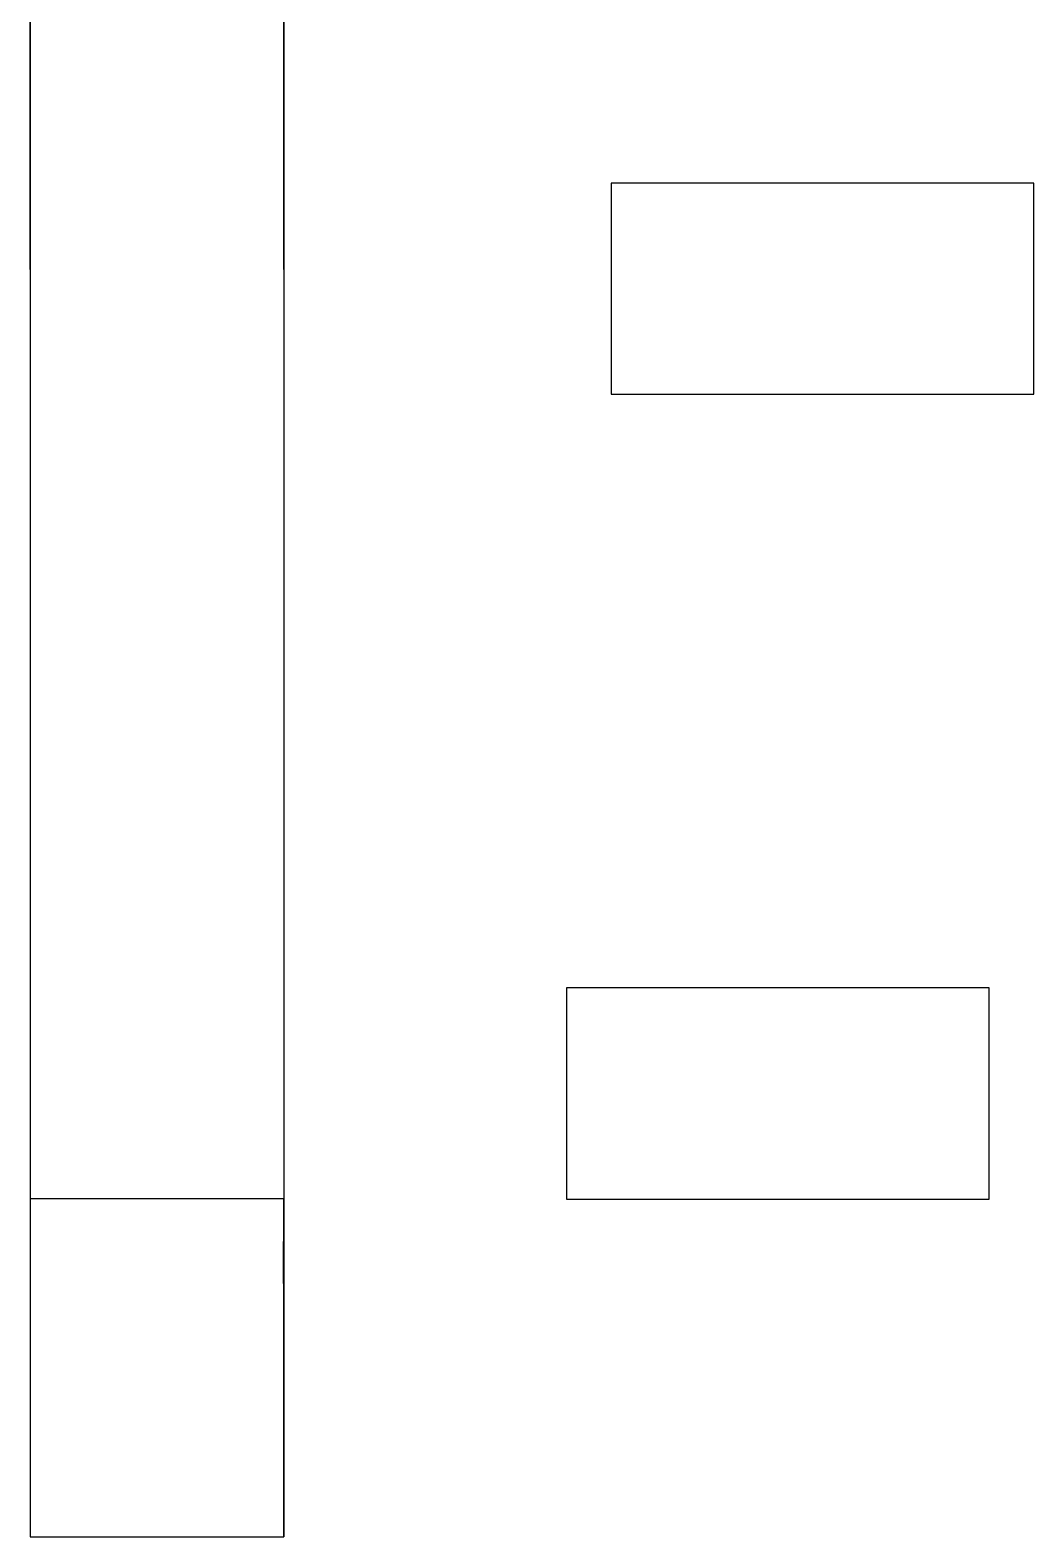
# Model space of a CAD drawing. Extents: x -19 to 297, y 0 to 420.
# Drawn here: x 52.67 to 58.61, y 180.77 to 189.69 of the extents above; entities that cross this region are included whole.
import ezdxf

# ---------------------------------------------------------------- set-up
doc = ezdxf.new("R2010")
doc.units = 0
doc.header["$MEASUREMENT"] = 0
doc.linetypes.add('K5LT_BASIC', pattern=[0])
doc.layers.add('Системный слой', color=7, linetype='Continuous')

# ---------------------------------------------------------------- blocks, each defined once
blk = doc.blocks.new('*U')
at = {"layer": 'Системный слой', "color": 5, "linetype": 'K5LT_BASIC'}
for p, q in [((58.6052, 188.7802), (56.1052, 188.7802)), ((56.1052, 188.7802), (56.1052, 187.5302)), ((58.6052, 187.5302), (58.6052, 188.7802)), ((56.1052, 187.5302), (58.6052, 187.5302)), ((58.3406, 184.0177), (55.8406, 184.0177)), ((55.8406, 184.0177), (55.8406, 182.7677)), ((58.3406, 182.7677), (58.3406, 184.0177)), ((54.1667, 182.7688), (52.6667, 182.7688)), ((52.6667, 182.7688), (52.6667, 180.7688)), ((54.1667, 180.7688), (54.1667, 182.7688)), ((55.8406, 182.7677), (58.3406, 182.7677)), ((52.6667, 180.7688), (54.1667, 180.7688))]:
    blk.add_line(p, q, dxfattribs=at)

msp = doc.modelspace()

# ---------------------------------------------------------------- linework, layer by layer
at = {"layer": 'Системный слой', "color": 5, "linetype": 'K5LT_BASIC'}
for p, q in [((52.6667, 203.2688), (52.6667, 180.7688)), ((54.1667, 203.2688), (54.1667, 182.7688)), ((52.6667, 188.2688), (52.6667, 190.2688)), ((54.1667, 188.2688), (54.1667, 190.2688)), ((54.1667, 189.5188), (54.1667, 188.7688)), ((52.6667, 182.7688), (52.6667, 180.7688)), ((54.1667, 182.7688), (53.1667, 182.7688)), ((54.1662, 182.269), (54.1667, 182.7688)), ((54.1667, 182.7688), (54.1667, 180.7688)), ((54.1667, 180.7688), (54.1667, 182.7688))]:
    msp.add_line(p, q, dxfattribs=at)

# ---------------------------------------------------------------- block references
at = {"layer": 'Системный слой'}
msp.add_blockref('*U', (0, 0), dxfattribs=at)
msp.add_blockref('*U', (0, 0), dxfattribs=at)
msp.add_blockref('*U', (0, 0), dxfattribs=at)
msp.add_blockref('*U', (0, 0), dxfattribs=at)
msp.add_blockref('*U', (0, 0), dxfattribs=at)
msp.add_blockref('*U', (0, 0), dxfattribs=at)
msp.add_blockref('*U', (0, 0), dxfattribs=at)
msp.add_blockref('*U', (0, 0), dxfattribs=at)
msp.add_blockref('*U', (0, 0), dxfattribs=at)
msp.add_blockref('*U', (0, 0), dxfattribs=at)
msp.add_blockref('*U', (0, 0), dxfattribs=at)
msp.add_blockref('*U', (0, 0), dxfattribs=at)
msp.add_blockref('*U', (0, 0), dxfattribs=at)
msp.add_blockref('*U', (0, 0), dxfattribs=at)
msp.add_blockref('*U', (0, 0), dxfattribs=at)
msp.add_blockref('*U', (0, 0), dxfattribs=at)
msp.add_blockref('*U', (0, 0), dxfattribs=at)
msp.add_blockref('*U', (0, 0), dxfattribs=at)
msp.add_blockref('*U', (0, 0), dxfattribs=at)
msp.add_blockref('*U', (0, 0), dxfattribs=at)
msp.add_blockref('*U', (0, 0), dxfattribs=at)
msp.add_blockref('*U', (0, 0), dxfattribs=at)
msp.add_blockref('*U', (0, 0), dxfattribs=at)
msp.add_blockref('*U', (0, 0), dxfattribs=at)
msp.add_blockref('*U', (0, 0), dxfattribs=at)
msp.add_blockref('*U', (0, 0), dxfattribs=at)
msp.add_blockref('*U', (0, 0), dxfattribs=at)
msp.add_blockref('*U', (0, 0), dxfattribs=at)
msp.add_blockref('*U', (0, 0), dxfattribs=at)
msp.add_blockref('*U', (0, 0), dxfattribs=at)
msp.add_blockref('*U', (0, 0), dxfattribs=at)
msp.add_blockref('*U', (0, 0), dxfattribs=at)
msp.add_blockref('*U', (0, 0), dxfattribs=at)
msp.add_blockref('*U', (0, 0), dxfattribs=at)
msp.add_blockref('*U', (0, 0), dxfattribs=at)
msp.add_blockref('*U', (0, 0), dxfattribs=at)
msp.add_blockref('*U', (0, 0), dxfattribs=at)
msp.add_blockref('*U', (0, 0), dxfattribs=at)
msp.add_blockref('*U', (0, 0), dxfattribs=at)
msp.add_blockref('*U', (0, 0), dxfattribs=at)
msp.add_blockref('*U', (0, 0), dxfattribs=at)
msp.add_blockref('*U', (0, 0), dxfattribs=at)
msp.add_blockref('*U', (0, 0), dxfattribs=at)
msp.add_blockref('*U', (0, 0), dxfattribs=at)
msp.add_blockref('*U', (0, 0), dxfattribs=at)
msp.add_blockref('*U', (0, 0), dxfattribs=at)
msp.add_blockref('*U', (0, 0), dxfattribs=at)
msp.add_blockref('*U', (0, 0), dxfattribs=at)
msp.add_blockref('*U', (0, 0), dxfattribs=at)
msp.add_blockref('*U', (0, 0), dxfattribs=at)
msp.add_blockref('*U', (0, 0), dxfattribs=at)
msp.add_blockref('*U', (0, 0), dxfattribs=at)
msp.add_blockref('*U', (0, 0), dxfattribs=at)
msp.add_blockref('*U', (0, 0), dxfattribs=at)
msp.add_blockref('*U', (0, 0), dxfattribs=at)
msp.add_blockref('*U', (0, 0), dxfattribs=at)
msp.add_blockref('*U', (0, 0), dxfattribs=at)
msp.add_blockref('*U', (0, 0), dxfattribs=at)
msp.add_blockref('*U', (0, 0), dxfattribs=at)
msp.add_blockref('*U', (0, 0), dxfattribs=at)
msp.add_blockref('*U', (0, 0), dxfattribs=at)
msp.add_blockref('*U', (0, 0), dxfattribs=at)
msp.add_blockref('*U', (0, 0), dxfattribs=at)
msp.add_blockref('*U', (0, 0), dxfattribs=at)
msp.add_blockref('*U', (0, 0), dxfattribs=at)
msp.add_blockref('*U', (0, 0), dxfattribs=at)
msp.add_blockref('*U', (0, 0), dxfattribs=at)
msp.add_blockref('*U', (0, 0), dxfattribs=at)
msp.add_blockref('*U', (0, 0), dxfattribs=at)
msp.add_blockref('*U', (0, 0), dxfattribs=at)
msp.add_blockref('*U', (0, 0), dxfattribs=at)
msp.add_blockref('*U', (0, 0), dxfattribs=at)
msp.add_blockref('*U', (0, 0), dxfattribs=at)
msp.add_blockref('*U', (0, 0), dxfattribs=at)
msp.add_blockref('*U', (0, 0), dxfattribs=at)
msp.add_blockref('*U', (0, 0), dxfattribs=at)
msp.add_blockref('*U', (0, 0), dxfattribs=at)
msp.add_blockref('*U', (0, 0), dxfattribs=at)
msp.add_blockref('*U', (0, 0), dxfattribs=at)
msp.add_blockref('*U', (0, 0), dxfattribs=at)
msp.add_blockref('*U', (0, 0), dxfattribs=at)
msp.add_blockref('*U', (0, 0), dxfattribs=at)
msp.add_blockref('*U', (0, 0), dxfattribs=at)
msp.add_blockref('*U', (0, 0), dxfattribs=at)
msp.add_blockref('*U', (0, 0), dxfattribs=at)
msp.add_blockref('*U', (0, 0), dxfattribs=at)
msp.add_blockref('*U', (0, 0), dxfattribs=at)
msp.add_blockref('*U', (0, 0), dxfattribs=at)
msp.add_blockref('*U', (0, 0), dxfattribs=at)
msp.add_blockref('*U', (0, 0), dxfattribs=at)
msp.add_blockref('*U', (0, 0), dxfattribs=at)
msp.add_blockref('*U', (0, 0), dxfattribs=at)
msp.add_blockref('*U', (0, 0), dxfattribs=at)
msp.add_blockref('*U', (0, 0), dxfattribs=at)
msp.add_blockref('*U', (0, 0), dxfattribs=at)
msp.add_blockref('*U', (0, 0), dxfattribs=at)
msp.add_blockref('*U', (0, 0), dxfattribs=at)
msp.add_blockref('*U', (0, 0), dxfattribs=at)
msp.add_blockref('*U', (0, 0), dxfattribs=at)
msp.add_blockref('*U', (0, 0), dxfattribs=at)
msp.add_blockref('*U', (0, 0), dxfattribs=at)
msp.add_blockref('*U', (0, 0), dxfattribs=at)
msp.add_blockref('*U', (0, 0), dxfattribs=at)
msp.add_blockref('*U', (0, 0), dxfattribs=at)
msp.add_blockref('*U', (0, 0), dxfattribs=at)
msp.add_blockref('*U', (0, 0), dxfattribs=at)
msp.add_blockref('*U', (0, 0), dxfattribs=at)
msp.add_blockref('*U', (0, 0), dxfattribs=at)
msp.add_blockref('*U', (0, 0), dxfattribs=at)
msp.add_blockref('*U', (0, 0), dxfattribs=at)
msp.add_blockref('*U', (0, 0), dxfattribs=at)
msp.add_blockref('*U', (0, 0), dxfattribs=at)
msp.add_blockref('*U', (0, 0), dxfattribs=at)
msp.add_blockref('*U', (0, 0), dxfattribs=at)
msp.add_blockref('*U', (0, 0), dxfattribs=at)
msp.add_blockref('*U', (0, 0), dxfattribs=at)
msp.add_blockref('*U', (0, 0), dxfattribs=at)
msp.add_blockref('*U', (0, 0), dxfattribs=at)
msp.add_blockref('*U', (0, 0), dxfattribs=at)
msp.add_blockref('*U', (0, 0), dxfattribs=at)
msp.add_blockref('*U', (0, 0), dxfattribs=at)
msp.add_blockref('*U', (0, 0), dxfattribs=at)
msp.add_blockref('*U', (0, 0), dxfattribs=at)
msp.add_blockref('*U', (0, 0), dxfattribs=at)
msp.add_blockref('*U', (0, 0), dxfattribs=at)
msp.add_blockref('*U', (0, 0), dxfattribs=at)
msp.add_blockref('*U', (0, 0), dxfattribs=at)
msp.add_blockref('*U', (0, 0), dxfattribs=at)
msp.add_blockref('*U', (0, 0), dxfattribs=at)
msp.add_blockref('*U', (0, 0), dxfattribs=at)
msp.add_blockref('*U', (0, 0), dxfattribs=at)
msp.add_blockref('*U', (0, 0), dxfattribs=at)
msp.add_blockref('*U', (0, 0), dxfattribs=at)
msp.add_blockref('*U', (0, 0), dxfattribs=at)
msp.add_blockref('*U', (0, 0), dxfattribs=at)
msp.add_blockref('*U', (0, 0), dxfattribs=at)
msp.add_blockref('*U', (0, 0), dxfattribs=at)
msp.add_blockref('*U', (0, 0), dxfattribs=at)
msp.add_blockref('*U', (0, 0), dxfattribs=at)
msp.add_blockref('*U', (0, 0), dxfattribs=at)
msp.add_blockref('*U', (0, 0), dxfattribs=at)
msp.add_blockref('*U', (0, 0), dxfattribs=at)
msp.add_blockref('*U', (0, 0), dxfattribs=at)
msp.add_blockref('*U', (0, 0), dxfattribs=at)
msp.add_blockref('*U', (0, 0), dxfattribs=at)
msp.add_blockref('*U', (0, 0), dxfattribs=at)
msp.add_blockref('*U', (0, 0), dxfattribs=at)
msp.add_blockref('*U', (0, 0), dxfattribs=at)
msp.add_blockref('*U', (0, 0), dxfattribs=at)
msp.add_blockref('*U', (0, 0), dxfattribs=at)
msp.add_blockref('*U', (0, 0), dxfattribs=at)
msp.add_blockref('*U', (0, 0), dxfattribs=at)
msp.add_blockref('*U', (0, 0), dxfattribs=at)
msp.add_blockref('*U', (0, 0), dxfattribs=at)
msp.add_blockref('*U', (0, 0), dxfattribs=at)
msp.add_blockref('*U', (0, 0), dxfattribs=at)
msp.add_blockref('*U', (0, 0), dxfattribs=at)
msp.add_blockref('*U', (0, 0), dxfattribs=at)
msp.add_blockref('*U', (0, 0), dxfattribs=at)
msp.add_blockref('*U', (0, 0), dxfattribs=at)
msp.add_blockref('*U', (0, 0), dxfattribs=at)
msp.add_blockref('*U', (0, 0), dxfattribs=at)
msp.add_blockref('*U', (0, 0), dxfattribs=at)
msp.add_blockref('*U', (0, 0), dxfattribs=at)
msp.add_blockref('*U', (0, 0), dxfattribs=at)
msp.add_blockref('*U', (0, 0), dxfattribs=at)
msp.add_blockref('*U', (0, 0), dxfattribs=at)
msp.add_blockref('*U', (0, 0), dxfattribs=at)
msp.add_blockref('*U', (0, 0), dxfattribs=at)
msp.add_blockref('*U', (0, 0), dxfattribs=at)
msp.add_blockref('*U', (0, 0), dxfattribs=at)
msp.add_blockref('*U', (0, 0), dxfattribs=at)
msp.add_blockref('*U', (0, 0), dxfattribs=at)
msp.add_blockref('*U', (0, 0), dxfattribs=at)
msp.add_blockref('*U', (0, 0), dxfattribs=at)
msp.add_blockref('*U', (0, 0), dxfattribs=at)
msp.add_blockref('*U', (0, 0), dxfattribs=at)
msp.add_blockref('*U', (0, 0), dxfattribs=at)
msp.add_blockref('*U', (0, 0), dxfattribs=at)
msp.add_blockref('*U', (0, 0), dxfattribs=at)
msp.add_blockref('*U', (0, 0), dxfattribs=at)
msp.add_blockref('*U', (0, 0), dxfattribs=at)
msp.add_blockref('*U', (0, 0), dxfattribs=at)
msp.add_blockref('*U', (0, 0), dxfattribs=at)
msp.add_blockref('*U', (0, 0), dxfattribs=at)
msp.add_blockref('*U', (0, 0), dxfattribs=at)
msp.add_blockref('*U', (0, 0), dxfattribs=at)
msp.add_blockref('*U', (0, 0), dxfattribs=at)
msp.add_blockref('*U', (0, 0), dxfattribs=at)
msp.add_blockref('*U', (0, 0), dxfattribs=at)
msp.add_blockref('*U', (0, 0), dxfattribs=at)
msp.add_blockref('*U', (0, 0), dxfattribs=at)
msp.add_blockref('*U', (0, 0), dxfattribs=at)
msp.add_blockref('*U', (0, 0), dxfattribs=at)
msp.add_blockref('*U', (0, 0), dxfattribs=at)
msp.add_blockref('*U', (0, 0), dxfattribs=at)
msp.add_blockref('*U', (0, 0), dxfattribs=at)
msp.add_blockref('*U', (0, 0), dxfattribs=at)
msp.add_blockref('*U', (0, 0), dxfattribs=at)
msp.add_blockref('*U', (0, 0), dxfattribs=at)
msp.add_blockref('*U', (0, 0), dxfattribs=at)
msp.add_blockref('*U', (0, 0), dxfattribs=at)
msp.add_blockref('*U', (0, 0), dxfattribs=at)
msp.add_blockref('*U', (0, 0), dxfattribs=at)
msp.add_blockref('*U', (0, 0), dxfattribs=at)
msp.add_blockref('*U', (0, 0), dxfattribs=at)
msp.add_blockref('*U', (0, 0), dxfattribs=at)
msp.add_blockref('*U', (0, 0), dxfattribs=at)
msp.add_blockref('*U', (0, 0), dxfattribs=at)
msp.add_blockref('*U', (0, 0), dxfattribs=at)
msp.add_blockref('*U', (0, 0), dxfattribs=at)
msp.add_blockref('*U', (0, 0), dxfattribs=at)
msp.add_blockref('*U', (0, 0), dxfattribs=at)
msp.add_blockref('*U', (0, 0), dxfattribs=at)
msp.add_blockref('*U', (0, 0), dxfattribs=at)
msp.add_blockref('*U', (0, 0), dxfattribs=at)
msp.add_blockref('*U', (0, 0), dxfattribs=at)
msp.add_blockref('*U', (0, 0), dxfattribs=at)
msp.add_blockref('*U', (0, 0), dxfattribs=at)
msp.add_blockref('*U', (0, 0), dxfattribs=at)
msp.add_blockref('*U', (0, 0), dxfattribs=at)
msp.add_blockref('*U', (0, 0), dxfattribs=at)
msp.add_blockref('*U', (0, 0), dxfattribs=at)
msp.add_blockref('*U', (0, 0), dxfattribs=at)
msp.add_blockref('*U', (0, 0), dxfattribs=at)
msp.add_blockref('*U', (0, 0), dxfattribs=at)
msp.add_blockref('*U', (0, 0), dxfattribs=at)
msp.add_blockref('*U', (0, 0), dxfattribs=at)
msp.add_blockref('*U', (0, 0), dxfattribs=at)
msp.add_blockref('*U', (0, 0), dxfattribs=at)
msp.add_blockref('*U', (0, 0), dxfattribs=at)
msp.add_blockref('*U', (0, 0), dxfattribs=at)
msp.add_blockref('*U', (0, 0), dxfattribs=at)
msp.add_blockref('*U', (0, 0), dxfattribs=at)
msp.add_blockref('*U', (0, 0), dxfattribs=at)
msp.add_blockref('*U', (0, 0), dxfattribs=at)
msp.add_blockref('*U', (0, 0), dxfattribs=at)
msp.add_blockref('*U', (0, 0), dxfattribs=at)
msp.add_blockref('*U', (0, 0), dxfattribs=at)
msp.add_blockref('*U', (0, 0), dxfattribs=at)
msp.add_blockref('*U', (0, 0), dxfattribs=at)
msp.add_blockref('*U', (0, 0), dxfattribs=at)
msp.add_blockref('*U', (0, 0), dxfattribs=at)
msp.add_blockref('*U', (0, 0), dxfattribs=at)
msp.add_blockref('*U', (0, 0), dxfattribs=at)
msp.add_blockref('*U', (0, 0), dxfattribs=at)
msp.add_blockref('*U', (0, 0), dxfattribs=at)
msp.add_blockref('*U', (0, 0), dxfattribs=at)
msp.add_blockref('*U', (0, 0), dxfattribs=at)
msp.add_blockref('*U', (0, 0), dxfattribs=at)
msp.add_blockref('*U', (0, 0), dxfattribs=at)
msp.add_blockref('*U', (0, 0), dxfattribs=at)
msp.add_blockref('*U', (0, 0), dxfattribs=at)
msp.add_blockref('*U', (0, 0), dxfattribs=at)
msp.add_blockref('*U', (0, 0), dxfattribs=at)
msp.add_blockref('*U', (0, 0), dxfattribs=at)
msp.add_blockref('*U', (0, 0), dxfattribs=at)
msp.add_blockref('*U', (0, 0), dxfattribs=at)
msp.add_blockref('*U', (0, 0), dxfattribs=at)
msp.add_blockref('*U', (0, 0), dxfattribs=at)
msp.add_blockref('*U', (0, 0), dxfattribs=at)
msp.add_blockref('*U', (0, 0), dxfattribs=at)
msp.add_blockref('*U', (0, 0), dxfattribs=at)
msp.add_blockref('*U', (0, 0), dxfattribs=at)
msp.add_blockref('*U', (0, 0), dxfattribs=at)
msp.add_blockref('*U', (0, 0), dxfattribs=at)
msp.add_blockref('*U', (0, 0), dxfattribs=at)
msp.add_blockref('*U', (0, 0), dxfattribs=at)
msp.add_blockref('*U', (0, 0), dxfattribs=at)
msp.add_blockref('*U', (0, 0), dxfattribs=at)
msp.add_blockref('*U', (0, 0), dxfattribs=at)
msp.add_blockref('*U', (0, 0), dxfattribs=at)
msp.add_blockref('*U', (0, 0), dxfattribs=at)
msp.add_blockref('*U', (0, 0), dxfattribs=at)
msp.add_blockref('*U', (0, 0), dxfattribs=at)
msp.add_blockref('*U', (0, 0), dxfattribs=at)
msp.add_blockref('*U', (0, 0), dxfattribs=at)
msp.add_blockref('*U', (0, 0), dxfattribs=at)
msp.add_blockref('*U', (0, 0), dxfattribs=at)
msp.add_blockref('*U', (0, 0), dxfattribs=at)
msp.add_blockref('*U', (0, 0), dxfattribs=at)
msp.add_blockref('*U', (0, 0), dxfattribs=at)
msp.add_blockref('*U', (0, 0), dxfattribs=at)
msp.add_blockref('*U', (0, 0), dxfattribs=at)
msp.add_blockref('*U', (0, 0), dxfattribs=at)
msp.add_blockref('*U', (0, 0), dxfattribs=at)
msp.add_blockref('*U', (0, 0), dxfattribs=at)
msp.add_blockref('*U', (0, 0), dxfattribs=at)
msp.add_blockref('*U', (0, 0), dxfattribs=at)
msp.add_blockref('*U', (0, 0), dxfattribs=at)
msp.add_blockref('*U', (0, 0), dxfattribs=at)
msp.add_blockref('*U', (0, 0), dxfattribs=at)
msp.add_blockref('*U', (0, 0), dxfattribs=at)
msp.add_blockref('*U', (0, 0), dxfattribs=at)
msp.add_blockref('*U', (0, 0), dxfattribs=at)
msp.add_blockref('*U', (0, 0), dxfattribs=at)
msp.add_blockref('*U', (0, 0), dxfattribs=at)
msp.add_blockref('*U', (0, 0), dxfattribs=at)
msp.add_blockref('*U', (0, 0), dxfattribs=at)
msp.add_blockref('*U', (0, 0), dxfattribs=at)
msp.add_blockref('*U', (0, 0), dxfattribs=at)
msp.add_blockref('*U', (0, 0), dxfattribs=at)
msp.add_blockref('*U', (0, 0), dxfattribs=at)
msp.add_blockref('*U', (0, 0), dxfattribs=at)
msp.add_blockref('*U', (0, 0), dxfattribs=at)
msp.add_blockref('*U', (0, 0), dxfattribs=at)
msp.add_blockref('*U', (0, 0), dxfattribs=at)
msp.add_blockref('*U', (0, 0), dxfattribs=at)
msp.add_blockref('*U', (0, 0), dxfattribs=at)
msp.add_blockref('*U', (0, 0), dxfattribs=at)
msp.add_blockref('*U', (0, 0), dxfattribs=at)
msp.add_blockref('*U', (0, 0), dxfattribs=at)
msp.add_blockref('*U', (0, 0), dxfattribs=at)
msp.add_blockref('*U', (0, 0), dxfattribs=at)
msp.add_blockref('*U', (0, 0), dxfattribs=at)
msp.add_blockref('*U', (0, 0), dxfattribs=at)
msp.add_blockref('*U', (0, 0), dxfattribs=at)
msp.add_blockref('*U', (0, 0), dxfattribs=at)
msp.add_blockref('*U', (0, 0), dxfattribs=at)
msp.add_blockref('*U', (0, 0), dxfattribs=at)
msp.add_blockref('*U', (0, 0), dxfattribs=at)
msp.add_blockref('*U', (0, 0), dxfattribs=at)
msp.add_blockref('*U', (0, 0), dxfattribs=at)
msp.add_blockref('*U', (0, 0), dxfattribs=at)
msp.add_blockref('*U', (0, 0), dxfattribs=at)
msp.add_blockref('*U', (0, 0), dxfattribs=at)
msp.add_blockref('*U', (0, 0), dxfattribs=at)
msp.add_blockref('*U', (0, 0), dxfattribs=at)
msp.add_blockref('*U', (0, 0), dxfattribs=at)
msp.add_blockref('*U', (0, 0), dxfattribs=at)
msp.add_blockref('*U', (0, 0), dxfattribs=at)
msp.add_blockref('*U', (0, 0), dxfattribs=at)
msp.add_blockref('*U', (0, 0), dxfattribs=at)
msp.add_blockref('*U', (0, 0), dxfattribs=at)
msp.add_blockref('*U', (0, 0), dxfattribs=at)
msp.add_blockref('*U', (0, 0), dxfattribs=at)
msp.add_blockref('*U', (0, 0), dxfattribs=at)
msp.add_blockref('*U', (0, 0), dxfattribs=at)
msp.add_blockref('*U', (0, 0), dxfattribs=at)
msp.add_blockref('*U', (0, 0), dxfattribs=at)
msp.add_blockref('*U', (0, 0), dxfattribs=at)
msp.add_blockref('*U', (0, 0), dxfattribs=at)
msp.add_blockref('*U', (0, 0), dxfattribs=at)
msp.add_blockref('*U', (0, 0), dxfattribs=at)
msp.add_blockref('*U', (0, 0), dxfattribs=at)
msp.add_blockref('*U', (0, 0), dxfattribs=at)
msp.add_blockref('*U', (0, 0), dxfattribs=at)
msp.add_blockref('*U', (0, 0), dxfattribs=at)
msp.add_blockref('*U', (0, 0), dxfattribs=at)
msp.add_blockref('*U', (0, 0), dxfattribs=at)
msp.add_blockref('*U', (0, 0), dxfattribs=at)
msp.add_blockref('*U', (0, 0), dxfattribs=at)
msp.add_blockref('*U', (0, 0), dxfattribs=at)
msp.add_blockref('*U', (0, 0), dxfattribs=at)
msp.add_blockref('*U', (0, 0), dxfattribs=at)
msp.add_blockref('*U', (0, 0), dxfattribs=at)
msp.add_blockref('*U', (0, 0), dxfattribs=at)
msp.add_blockref('*U', (0, 0), dxfattribs=at)
msp.add_blockref('*U', (0, 0), dxfattribs=at)
msp.add_blockref('*U', (0, 0), dxfattribs=at)
msp.add_blockref('*U', (0, 0), dxfattribs=at)
msp.add_blockref('*U', (0, 0), dxfattribs=at)
msp.add_blockref('*U', (0, 0), dxfattribs=at)
msp.add_blockref('*U', (0, 0), dxfattribs=at)
msp.add_blockref('*U', (0, 0), dxfattribs=at)
msp.add_blockref('*U', (0, 0), dxfattribs=at)
msp.add_blockref('*U', (0, 0), dxfattribs=at)
msp.add_blockref('*U', (0, 0), dxfattribs=at)
msp.add_blockref('*U', (0, 0), dxfattribs=at)
msp.add_blockref('*U', (0, 0), dxfattribs=at)
msp.add_blockref('*U', (0, 0), dxfattribs=at)
msp.add_blockref('*U', (0, 0), dxfattribs=at)
msp.add_blockref('*U', (0, 0), dxfattribs=at)
msp.add_blockref('*U', (0, 0), dxfattribs=at)
msp.add_blockref('*U', (0, 0), dxfattribs=at)
msp.add_blockref('*U', (0, 0), dxfattribs=at)
msp.add_blockref('*U', (0, 0), dxfattribs=at)
msp.add_blockref('*U', (0, 0), dxfattribs=at)
msp.add_blockref('*U', (0, 0), dxfattribs=at)
msp.add_blockref('*U', (0, 0), dxfattribs=at)
msp.add_blockref('*U', (0, 0), dxfattribs=at)
msp.add_blockref('*U', (0, 0), dxfattribs=at)
msp.add_blockref('*U', (0, 0), dxfattribs=at)
msp.add_blockref('*U', (0, 0), dxfattribs=at)
msp.add_blockref('*U', (0, 0), dxfattribs=at)
msp.add_blockref('*U', (0, 0), dxfattribs=at)
msp.add_blockref('*U', (0, 0), dxfattribs=at)
msp.add_blockref('*U', (0, 0), dxfattribs=at)
msp.add_blockref('*U', (0, 0), dxfattribs=at)
msp.add_blockref('*U', (0, 0), dxfattribs=at)
msp.add_blockref('*U', (0, 0), dxfattribs=at)
msp.add_blockref('*U', (0, 0), dxfattribs=at)
msp.add_blockref('*U', (0, 0), dxfattribs=at)
msp.add_blockref('*U', (0, 0), dxfattribs=at)
msp.add_blockref('*U', (0, 0), dxfattribs=at)
msp.add_blockref('*U', (0, 0), dxfattribs=at)
msp.add_blockref('*U', (0, 0), dxfattribs=at)
msp.add_blockref('*U', (0, 0), dxfattribs=at)
msp.add_blockref('*U', (0, 0), dxfattribs=at)
msp.add_blockref('*U', (0, 0), dxfattribs=at)
msp.add_blockref('*U', (0, 0), dxfattribs=at)
msp.add_blockref('*U', (0, 0), dxfattribs=at)
msp.add_blockref('*U', (0, 0), dxfattribs=at)
msp.add_blockref('*U', (0, 0), dxfattribs=at)
msp.add_blockref('*U', (0, 0), dxfattribs=at)
msp.add_blockref('*U', (0, 0), dxfattribs=at)
msp.add_blockref('*U', (0, 0), dxfattribs=at)
msp.add_blockref('*U', (0, 0), dxfattribs=at)
msp.add_blockref('*U', (0, 0), dxfattribs=at)
msp.add_blockref('*U', (0, 0), dxfattribs=at)
msp.add_blockref('*U', (0, 0), dxfattribs=at)
msp.add_blockref('*U', (0, 0), dxfattribs=at)
msp.add_blockref('*U', (0, 0), dxfattribs=at)
msp.add_blockref('*U', (0, 0), dxfattribs=at)
msp.add_blockref('*U', (0, 0), dxfattribs=at)
msp.add_blockref('*U', (0, 0), dxfattribs=at)
msp.add_blockref('*U', (0, 0), dxfattribs=at)
msp.add_blockref('*U', (0, 0), dxfattribs=at)
msp.add_blockref('*U', (0, 0), dxfattribs=at)
msp.add_blockref('*U', (0, 0), dxfattribs=at)
msp.add_blockref('*U', (0, 0), dxfattribs=at)
msp.add_blockref('*U', (0, 0), dxfattribs=at)
msp.add_blockref('*U', (0, 0), dxfattribs=at)
msp.add_blockref('*U', (0, 0), dxfattribs=at)
msp.add_blockref('*U', (0, 0), dxfattribs=at)
msp.add_blockref('*U', (0, 0), dxfattribs=at)
msp.add_blockref('*U', (0, 0), dxfattribs=at)
msp.add_blockref('*U', (0, 0), dxfattribs=at)
msp.add_blockref('*U', (0, 0), dxfattribs=at)
msp.add_blockref('*U', (0, 0), dxfattribs=at)
msp.add_blockref('*U', (0, 0), dxfattribs=at)
msp.add_blockref('*U', (0, 0), dxfattribs=at)
msp.add_blockref('*U', (0, 0), dxfattribs=at)
msp.add_blockref('*U', (0, 0), dxfattribs=at)
msp.add_blockref('*U', (0, 0), dxfattribs=at)
msp.add_blockref('*U', (0, 0), dxfattribs=at)
msp.add_blockref('*U', (0, 0), dxfattribs=at)
msp.add_blockref('*U', (0, 0), dxfattribs=at)
msp.add_blockref('*U', (0, 0), dxfattribs=at)
msp.add_blockref('*U', (0, 0), dxfattribs=at)
msp.add_blockref('*U', (0, 0), dxfattribs=at)
msp.add_blockref('*U', (0, 0), dxfattribs=at)
msp.add_blockref('*U', (0, 0), dxfattribs=at)
msp.add_blockref('*U', (0, 0), dxfattribs=at)
msp.add_blockref('*U', (0, 0), dxfattribs=at)
msp.add_blockref('*U', (0, 0), dxfattribs=at)
msp.add_blockref('*U', (0, 0), dxfattribs=at)
msp.add_blockref('*U', (0, 0), dxfattribs=at)
msp.add_blockref('*U', (0, 0), dxfattribs=at)
msp.add_blockref('*U', (0, 0), dxfattribs=at)

doc.saveas('drawing.dxf')
